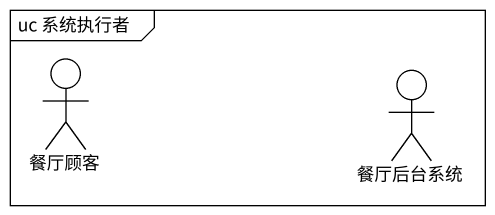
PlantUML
@startuml
mainframe uc 系统执行者
actor 餐厅顾客
actor 餐厅后台系统
@enduml
